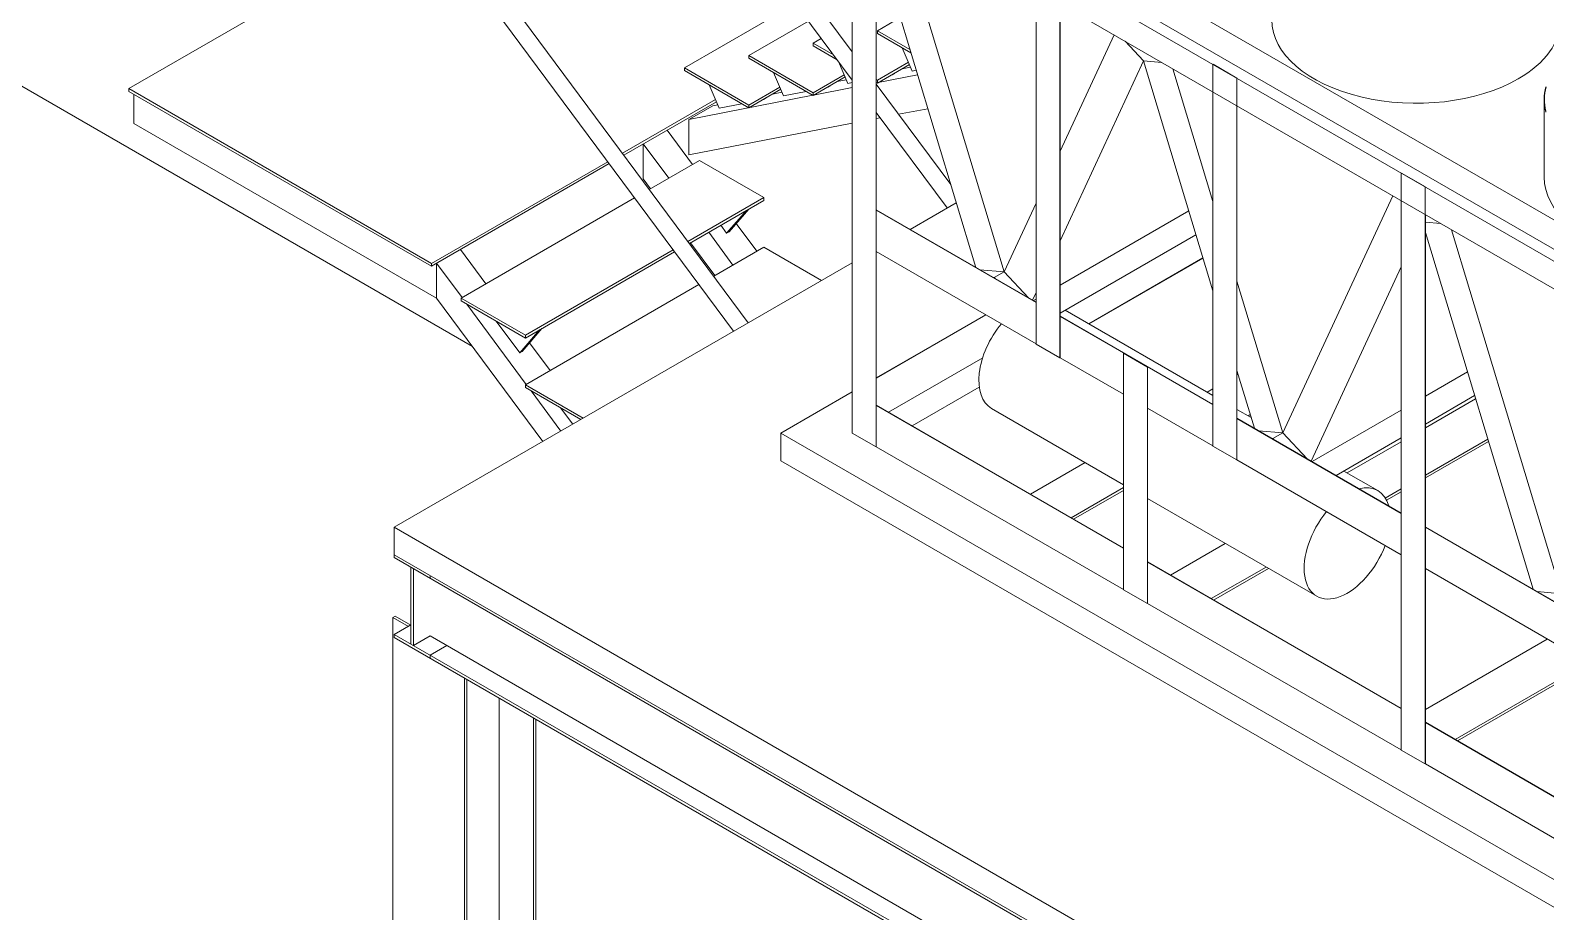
# Model space of a CAD drawing. Header units: millimetres. Extents: x -312439 to 477422, y -331570 to 212570.
# Drawn here: x 392957 to 395710, y 91035 to 92635 of the extents above; entities that cross this region are included whole.
import ezdxf

# ---------------------------------------------------------------- set-up
doc = ezdxf.new("R2010")
doc.units = ezdxf.units.MM

msp = doc.modelspace()

# ---------------------------------------------------------------- linework, layer by layer
at = {"color": 0, "linetype": 'Continuous', "lineweight": 0, "extrusion": (8.40036e-17, 0.816497, 0.57735)}
for p, q in [((391412.093, 93416.755), (393760.554, 92060.871)), ((396551.465, 91813.744), (394515.888, 92988.985)), ((394180.035, 92960.54), (394450.495, 92596.191)), ((394450.495, 92951.731), (394450.495, 91903.644)), ((394450.495, 92951.731), (398522.515, 90600.749)), ((396505.127, 91787.491), (394469.983, 92962.482)), ((394162.472, 92932.824), (394450.495, 92544.814)), ((394493.801, 92926.727), (394493.801, 91878.641)), ((396486.505, 91726.233), (394450.928, 92901.474)), ((394494.234, 92876.471), (394494.234, 91878.891)), ((394526.718, 92857.717), (394726.445, 92196.496)), ((393611.899, 92804.037), (393136.233, 92529.411)), ((394494.234, 92802.712), (394674.856, 92204.743)), ((394784.378, 92758.963), (394784.378, 92065.5)), ((393792.134, 92736.586), (394261.673, 92104.047)), ((394827.685, 92733.96), (394827.685, 92040.497)), ((393774.571, 92708.87), (394234.977, 92088.634)), ((394347.446, 92683.636), (394145.514, 92567.05)), ((394828.118, 92683.703), (394828.118, 92040.747)), ((394370.832, 92652.132), (394262.443, 92589.553)), ((394537.791, 92658.514), (394496.299, 92634.559)), ((394394.218, 92620.628), (394379.371, 92612.056)), ((394379.371, 92612.056), (394416.487, 92590.627)), ((394379.371, 92607.056), (394379.371, 92612.056)), ((394496.299, 92634.559), (394555.319, 92600.484)), ((394496.299, 92629.558), (394496.299, 92634.559)), ((394557.149, 92594.427), (394496.299, 92629.558)), ((394828.118, 92415.696), (394926.172, 92627.092)), ((394979.58, 92579.691), (394946.149, 92615.558)), ((394262.443, 92589.553), (394379.371, 92522.045)), ((394262.443, 92584.553), (394262.443, 92589.553)), ((394379.371, 92517.044), (394262.443, 92584.553)), ((394422.983, 92581.876), (394379.371, 92607.056)), ((394541.358, 92603.543), (394559.667, 92561.363)), ((394145.514, 92567.05), (394262.443, 92499.542)), ((394145.514, 92562.05), (394145.514, 92567.05)), ((394262.443, 92494.541), (394145.514, 92562.05)), ((394307.502, 92558.538), (394325.81, 92516.357)), ((394425.594, 92578.359), (394442.738, 92538.86)), ((394496.299, 92544.548), (394552.805, 92577.171)), ((394554.541, 92573.173), (394496.299, 92539.547)), ((394523.53, 92554.607), (394527.861, 92557.107)), ((394527.287, 92557.438), (394527.861, 92557.107)), ((394556.611, 92568.403), (394541.015, 92565.364)), ((394559.667, 92561.363), (394566.721, 92562.738)), ((394979.58, 92579.691), (394828.118, 92253.152)), ((395013.011, 92576.955), (394979.58, 92579.691)), ((394979.58, 92579.691), (395105.745, 92162.005)), ((395032.988, 92565.422), (395105.745, 92324.549)), ((395106.178, 92573.671), (395105.745, 92573.421)), ((395105.745, 92573.421), (395105.745, 91879.959)), ((395149.485, 92548.668), (395106.178, 92573.671)), ((393136.233, 92529.411), (393686.229, 92211.87)), ((393136.233, 92524.41), (393136.233, 92529.411)), ((394190.574, 92536.035), (394208.882, 92493.854)), ((394262.443, 92499.542), (394318.949, 92532.166)), ((394379.371, 92522.045), (394435.877, 92554.668)), ((394437.612, 92550.67), (394379.371, 92517.044)), ((394450.495, 92531.158), (394380.03, 92517.425)), ((394404.871, 92531.767), (394406.602, 92532.104)), ((394406.602, 92532.104), (394406.028, 92532.435)), ((394406.602, 92532.104), (394410.932, 92534.604)), ((394410.359, 92534.935), (394410.932, 92534.604)), ((394439.797, 92545.636), (394423.337, 92542.428)), ((394442.738, 92538.86), (394450.495, 92540.372)), ((394494.234, 92545.74), (394496.299, 92544.548)), ((394496.299, 92539.547), (394494.234, 92540.739)), ((394495.601, 92539.95), (394494.234, 92539.684)), ((394494.234, 92537.267), (394629.427, 92355.143)), ((394496.299, 92539.547), (394496.299, 92544.548)), ((394569.267, 92554.308), (394497.708, 92540.361)), ((394521.799, 92554.27), (394523.53, 92554.607)), ((394523.53, 92554.607), (394522.957, 92554.938)), ((395149.052, 92548.418), (395149.485, 92548.668)), ((395149.052, 92548.418), (395149.052, 91854.956)), ((393686.229, 92206.87), (393136.233, 92524.41)), ((393145.492, 92466.053), (393145.492, 92519.064)), ((394033.013, 92412.086), (394202.02, 92509.663)), ((394203.756, 92505.664), (394035.611, 92408.586)), ((394379.045, 92517.233), (394153.678, 92473.307)), ((394208.882, 92493.854), (394249.814, 92501.832)), ((394320.684, 92528.167), (394262.443, 92494.541)), ((394287.943, 92509.264), (394289.673, 92509.601)), ((394289.673, 92509.601), (394289.1, 92509.932)), ((394289.673, 92509.601), (394294.004, 92512.101)), ((394293.431, 92512.432), (394294.004, 92512.101)), ((394322.984, 92522.869), (394305.658, 92519.492)), ((394325.81, 92516.357), (394366.742, 92524.335)), ((394379.371, 92517.044), (394379.371, 92522.045)), ((395707.55, 92368.571), (395707.55, 92509.311)), ((394153.678, 92473.307), (394196.984, 92498.311)), ((394153.678, 92409.431), (394153.678, 92473.307)), ((394206.171, 92500.101), (394196.984, 92498.311)), ((394262.443, 92494.541), (394262.443, 92499.542)), ((394494.234, 92485.89), (394622.877, 92312.589)), ((394494.234, 92474.914), (394501.364, 92476.285)), ((394534.738, 92482.702), (394587.814, 92492.907)), ((395149.485, 92498.162), (395149.485, 91855.206)), ((393695.488, 92148.513), (393145.492, 92466.053)), ((394114.237, 92453.98), (394160.424, 92391.646)), ((394153.678, 92409.431), (394450.495, 92466.504)), ((394070.93, 92428.977), (394117.117, 92366.643)), ((394070.93, 92365.275), (394070.93, 92428.977)), ((393686.229, 92211.87), (394006.317, 92396.673)), ((394008.915, 92393.173), (393686.229, 92206.87)), ((394173.118, 92398.975), (394081.857, 92346.286)), ((394290.046, 92331.466), (394173.118, 92398.975)), ((394084.076, 92347.567), (394070.93, 92365.275)), ((395448.406, 92376.086), (395447.973, 92375.836)), ((395447.973, 92375.836), (395447.973, 91327.75)), ((395491.713, 92351.083), (395448.406, 92376.086)), ((395491.28, 92350.833), (395491.713, 92351.083)), ((395491.28, 92350.833), (395491.28, 91302.747)), ((394055.161, 92330.873), (393740.051, 92148.943)), ((394152.014, 92251.774), (394290.046, 92331.466)), ((394290.046, 92326.466), (394154.613, 92248.273)), ((394222.348, 92266.584), (394258.485, 92308.112)), ((394262.816, 92310.613), (394226.679, 92269.085)), ((394258.485, 92308.112), (394258.371, 92308.178)), ((394262.816, 92310.613), (394258.485, 92308.112)), ((394262.702, 92310.678), (394262.816, 92310.613)), ((394290.046, 92326.466), (394290.046, 92331.466)), ((394784.378, 92141.51), (394494.234, 92309.025)), ((394784.378, 92141.01), (394494.234, 92308.525)), ((394555.469, 92273.671), (394639.399, 92322.128)), ((394726.445, 92196.496), (394784.378, 92321.396)), ((395232.715, 91904.201), (395432.442, 92334.797)), ((394211.556, 92281.149), (394222.348, 92266.584)), ((394239.942, 92284.327), (394277.203, 92234.04)), ((395061.868, 92307.267), (394828.118, 92172.312)), ((395491.713, 92300.577), (395491.713, 91302.997)), ((395519.281, 92284.66), (395491.713, 92286.916)), ((394189.78, 92268.577), (394233.896, 92209.037)), ((394226.679, 92269.085), (394222.348, 92266.584)), ((395074.906, 92264.102), (394828.118, 92121.619)), ((395491.713, 92267.985), (395687.396, 91620.152)), ((395539.258, 92273.127), (395738.985, 91611.906)), ((393738.794, 92237.218), (393784.981, 92174.884)), ((393856.979, 92081.435), (394125.318, 92236.361)), ((394127.917, 92232.86), (393856.979, 92076.434)), ((394201.015, 92190.053), (394156.838, 92249.558)), ((394290.046, 92241.455), (394198.786, 92188.766)), ((394394.858, 92180.942), (394290.046, 92241.455)), ((394784.378, 92066.001), (394494.234, 92233.515)), ((393618.572, 91732.753), (394450.495, 92213.064)), ((393686.229, 92206.87), (393686.229, 92211.87)), ((393695.488, 92212.215), (393741.675, 92149.881)), ((393695.488, 92148.513), (393695.488, 92212.215)), ((394682.293, 92200.449), (394726.445, 92196.496)), ((395087.627, 92221.987), (394880.286, 92102.278)), ((395087.756, 92221.561), (394880.719, 92102.028)), ((395447.973, 92205.736), (395284.304, 91852.878)), ((394172.089, 92173.353), (393856.979, 91991.423)), ((394706.846, 92186.273), (394708.485, 92186.127)), ((394708.485, 92185.584), (394707.959, 92185.631)), ((394726.445, 92196.496), (394708.485, 92186.127)), ((394708.485, 92186.127), (394710.123, 92184.381)), ((394709.01, 92185.024), (394708.485, 92185.584)), ((394770.597, 92149.467), (394726.445, 92196.496)), ((395149.485, 92179.743), (395232.715, 91904.201)), ((393888.465, 91888.576), (393695.488, 92148.513)), ((393740.051, 92148.943), (393856.979, 92081.435)), ((393740.051, 92143.943), (393740.051, 92148.943)), ((393856.979, 92076.434), (393740.051, 92143.943)), ((394784.378, 92158.852), (394778.034, 92145.173)), ((394784.378, 92147.058), (394779.573, 92144.284)), ((393750.578, 92137.864), (393858.454, 91992.275)), ((394693.081, 92118.711), (394494.234, 92003.907)), ((394693.514, 92118.461), (394494.234, 92003.407)), ((395105.745, 91955.969), (394828.118, 92116.257)), ((394943.782, 92048.978), (394828.118, 92115.757)), ((395105.745, 91972.109), (394837.452, 92127.008)), ((393803.597, 92107.254), (393846.377, 92049.517)), ((393846.377, 92049.517), (393882.514, 92091.046)), ((393886.845, 92093.546), (393850.708, 92052.018)), ((393882.514, 92091.046), (393882.4, 92091.111)), ((393886.845, 92093.546), (393882.514, 92091.046)), ((393886.731, 92093.612), (393886.845, 92093.546)), ((393856.979, 92076.434), (393856.979, 92081.435)), ((393864.379, 92067.729), (393901.761, 92017.278)), ((394827.685, 92040.497), (394784.378, 92065.5)), ((393850.708, 92052.018), (393846.377, 92049.517)), ((394687.49, 92040.474), (394516.321, 91941.649)), ((394828.118, 92040.747), (394827.685, 92040.497)), ((394943.439, 91974.167), (394828.118, 92040.747)), ((394943.872, 92049.03), (394943.439, 92048.78)), ((394943.439, 92048.78), (394943.439, 91619.043)), ((394943.439, 92048.78), (394986.746, 92023.777)), ((394987.179, 92024.027), (394943.872, 92049.03)), ((394986.746, 92023.777), (394987.179, 92024.027)), ((394986.746, 92023.777), (394986.746, 91594.04)), ((394987.179, 92024.027), (394987.179, 91594.29)), ((395105.745, 91955.469), (394987.179, 92023.923)), ((395149.485, 92017.199), (395181.126, 91912.448)), ((395149.485, 92009.531), (395151.457, 92010.669)), ((395568.138, 92014.972), (395491.713, 91970.848)), ((393856.979, 91991.423), (393961.791, 91930.91)), ((393856.979, 91986.423), (393856.979, 91991.423)), ((393957.46, 91928.41), (393856.979, 91986.423)), ((393867.135, 91980.559), (393921.261, 91907.511)), ((394320.574, 91903.644), (394450.495, 91978.654)), ((394681.291, 91987.388), (394559.195, 91916.896)), ((394681.352, 91986.923), (394559.628, 91916.646)), ((395095.207, 91978.193), (395105.745, 91984.278)), ((394943.439, 91695.052), (394494.234, 91954.401)), ((394943.439, 91694.552), (394494.234, 91953.901)), ((395581.176, 91971.807), (395491.713, 91920.156)), ((395491.713, 91913.378), (395582.919, 91966.036)), ((393920.525, 91949.734), (393942.658, 91919.864)), ((394943.439, 91810.056), (394703.497, 91948.587)), ((395105.745, 91880.459), (394987.179, 91948.914)), ((395175.221, 91931.997), (395149.485, 91946.856)), ((395447.973, 91758.383), (395149.485, 91930.716)), ((395447.973, 91757.883), (395149.485, 91930.216)), ((395173.524, 91937.614), (395169.509, 91935.295)), ((395174.811, 91933.356), (395173.839, 91932.795)), ((395285.843, 91851.989), (395447.973, 91945.595)), ((394320.574, 91853.638), (394320.574, 91903.644)), ((398522.515, 89477.653), (394320.574, 91903.644)), ((394493.801, 91878.641), (394450.495, 91903.644)), ((395188.563, 91908.154), (395232.715, 91904.201)), ((395232.715, 91904.201), (395214.755, 91893.831)), ((395276.867, 91857.172), (395232.715, 91904.201)), ((394494.234, 91878.891), (394493.801, 91878.641)), ((394943.439, 91619.543), (394494.234, 91878.891)), ((395149.052, 91854.956), (395105.745, 91879.959)), ((395213.116, 91893.978), (395214.755, 91893.831)), ((395214.755, 91893.289), (395214.229, 91893.336)), ((395214.755, 91893.831), (395216.393, 91892.086)), ((395215.28, 91892.729), (395214.755, 91893.289)), ((395447.973, 91894.902), (395329.744, 91826.643)), ((395349.591, 91831.324), (395447.973, 91888.125)), ((395604.986, 91892.981), (395491.713, 91827.582)), ((395606.272, 91888.723), (395491.713, 91822.582)), ((394320.574, 91853.638), (398522.515, 89427.646)), ((394774.116, 91792.811), (394873.712, 91850.313)), ((395149.485, 91855.206), (395149.052, 91854.956)), ((395447.973, 91682.874), (395149.485, 91855.206)), ((395405.139, 91799.254), (395343.722, 91834.713)), ((394943.439, 91804.774), (394848.417, 91749.913)), ((394943.439, 91799.773), (394852.748, 91747.413)), ((395447.973, 91802.329), (395418.986, 91785.593)), ((395447.973, 91797.329), (395421.109, 91781.818)), ((395294.391, 91607.434), (394987.179, 91784.803)), ((398217.749, 89077.416), (393618.572, 91732.753)), ((393618.572, 91732.753), (393618.572, 91677.746)), ((395945.961, 91470.87), (395491.713, 91733.13)), ((395945.961, 91470.37), (395491.713, 91732.63)), ((395028.5, 91645.942), (395128.097, 91703.444)), ((398217.749, 89027.41), (393618.572, 91682.746)), ((398217.749, 89022.41), (393618.572, 91677.746)), ((393648.886, 91520.226), (393648.886, 91660.244)), ((393653.217, 91657.743), (393653.217, 91517.726)), ((395447.973, 91403.759), (394987.179, 91669.799)), ((395447.973, 91403.259), (394987.179, 91669.299)), ((395202.398, 91660.546), (395102.802, 91603.044)), ((395206.729, 91658.046), (395107.132, 91600.544)), ((395945.961, 91395.361), (395491.713, 91657.621)), ((393683.532, 91645.242), (393683.532, 91640.241)), ((394986.746, 91594.04), (394943.439, 91619.043)), ((394987.179, 91594.29), (394986.746, 91594.04)), ((395447.973, 91328.25), (394987.179, 91594.29)), ((395694.833, 91615.859), (395738.985, 91611.906)), ((393616.121, 91568.959), (393620.452, 91571.459)), ((393616.121, 89406.224), (393616.121, 91568.959)), ((393644.393, 91552.636), (393616.121, 91568.959)), ((393620.452, 91571.459), (393648.724, 91555.137)), ((393648.886, 91555.23), (393618.572, 91537.728)), ((393618.572, 91537.728), (393618.572, 91532.727)), ((398217.749, 88882.392), (393618.572, 91537.728)), ((398217.749, 88877.391), (393618.572, 91532.727)), ((393653.217, 91517.726), (393683.532, 91535.228)), ((394782.441, 90900.772), (393683.532, 91535.228)), ((393683.532, 91500.223), (393713.847, 91517.726)), ((395491.713, 91401.848), (395713.218, 91529.734)), ((393683.532, 91500.223), (393683.532, 91495.223)), ((395787.52, 91486.836), (395545.8, 91347.279)), ((395791.851, 91484.336), (395550.13, 91344.779)), ((393746.042, 89331.215), (393746.042, 91459.133)), ((393750.372, 89333.715), (393750.372, 91456.632)), ((393808.836, 89439.979), (393808.836, 91422.878)), ((393871.631, 89403.724), (393871.631, 91386.623)), ((393875.962, 89406.224), (393875.962, 91384.123)), ((395945.961, 91116.246), (395491.713, 91378.506)), ((395945.961, 91115.746), (395491.713, 91378.006)), ((395491.28, 91302.747), (395447.973, 91327.75)), ((395491.713, 91302.997), (395491.28, 91302.747)), ((395945.961, 91040.736), (395491.713, 91302.997))]:
    msp.add_line(p, q, dxfattribs=at)
at = {"color": 0, "linetype": 'Continuous', "lineweight": 0}
for centre, major_axis, start_param, end_param in [((395475.079, 92654.184), (262.225, 0), 3.14159265, 5.49778714), ((395475.079, 92654.184), (262.225, 0), 5.49778714, 6.28318531), ((395969.775, 92509.311), (-262.225, 0), 6.12692496, 6.43432053), ((395969.775, 92509.311), (-261.613, 0), 6.12622966, 6.42356613), ((395969.775, 92368.571), (262.225, 0), 3.14159265, 5.49778714), ((394758.871, 92044.497), (55.374, 95.91), 1.28354798, 3.14159265), ((395349.765, 91703.344), (55.374, 95.91), 5.77532251, 6.79104811), ((395349.765, 91703.344), (55.374, 95.91), 1.28354798, 4.99963733)]:
    msp.add_ellipse(centre, major_axis=major_axis, ratio=0.57735027, start_param=start_param, end_param=end_param, dxfattribs=at)

doc.saveas('drawing.dxf')
